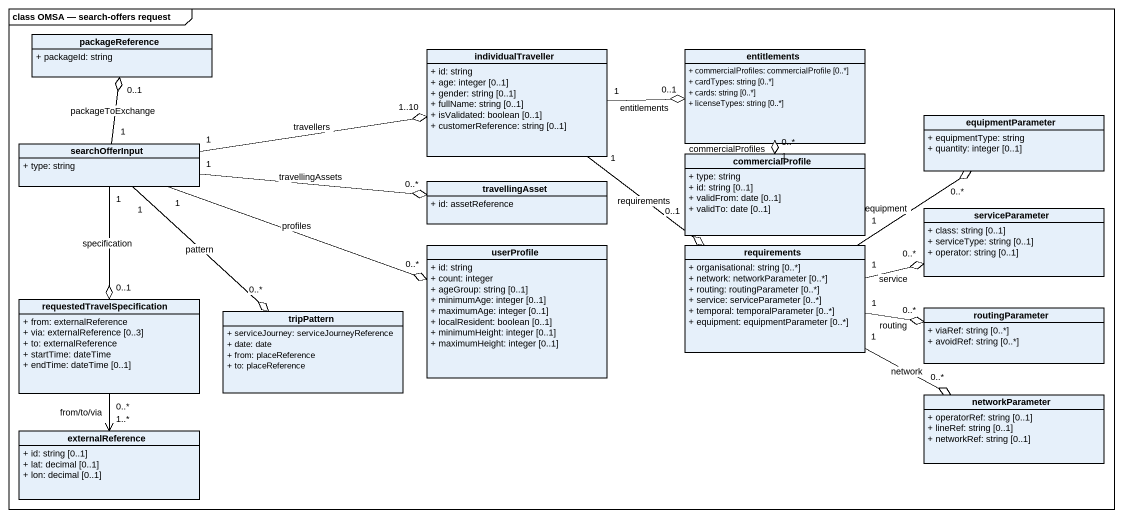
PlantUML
@startuml
mainframe class OMSA — search-offers request
hide circle
hide empty members
skinparam classAttributeIconSize 0
class packageReference {
  + packageId: string
}
class individualTraveller {
  + id: string
  + age: integer [0..1]
  + gender: string [0..1]
  + fullName: string [0..1]
  + isValidated: boolean [0..1]
  + customerReference: string [0..1]
}
class entitlements {
  + commercialProfiles: commercialProfile [0..*]
  + cardTypes: string [0..*]
  + cards: string [0..*]
  + licenseTypes: string [0..*]
}
class equipmentParameter {
  + equipmentType: string
  + quantity: integer [0..1]
}
class searchOfferInput {
  + type: string
}
class commercialProfile {
  + type: string
  + id: string [0..1]
  + validFrom: date [0..1]
  + validTo: date [0..1]
}
class travellingAsset {
  + id: assetReference
}
class serviceParameter {
  + class: string [0..1]
  + serviceType: string [0..1]
  + operator: string [0..1]
}
class userProfile {
  + id: string
  + count: integer
  + ageGroup: string [0..1]
  + minimumAge: integer [0..1]
  + maximumAge: integer [0..1]
  + localResident: boolean [0..1]
  + minimumHeight: integer [0..1]
  + maximumHeight: integer [0..1]
}
class requirements {
  + organisational: string [0..*]
  + network: networkParameter [0..*]
  + routing: routingParameter [0..*]
  + service: serviceParameter [0..*]
  + temporal: temporalParameter [0..*]
  + equipment: equipmentParameter [0..*]
}
class requestedTravelSpecification {
  + from: externalReference
  + via: externalReference [0..3]
  + to: externalReference
  + startTime: dateTime
  + endTime: dateTime [0..1]
}
class tripPattern {
  + serviceJourney: serviceJourneyReference
  + date: date
  + from: placeReference
  + to: placeReference
}
class routingParameter {
  + viaRef: string [0..*]
  + avoidRef: string [0..*]
}
class networkParameter {
  + operatorRef: string [0..1]
  + lineRef: string [0..1]
  + networkRef: string [0..1]
}
class externalReference {
  + id: string [0..1]
  + lat: decimal [0..1]
  + lon: decimal [0..1]
}
individualTraveller "1" -right-o "0..1" entitlements : entitlements
individualTraveller "1" --o "0..1" requirements : requirements
entitlements "1" --o "0..*" commercialProfile : commercialProfiles
searchOfferInput "1" -up-o "0..1" packageReference : packageToExchange
searchOfferInput "1" -right-o "1..10" individualTraveller : travellers
searchOfferInput "1" -right-o "0..*" travellingAsset : travellingAssets
searchOfferInput "1" -right-o "0..*" userProfile : profiles
searchOfferInput "1" --o "0..1" requestedTravelSpecification : specification
searchOfferInput "1" --o "0..*" tripPattern : pattern
requirements "1" -up-o "0..*" equipmentParameter : equipment
requirements "1" -right-o "0..*" serviceParameter : service
requirements "1" -right-o "0..*" routingParameter : routing
requirements "1" -right-o "0..*" networkParameter : network
requestedTravelSpecification "0..*" --> "1..*" externalReference : from/to/via
@enduml
